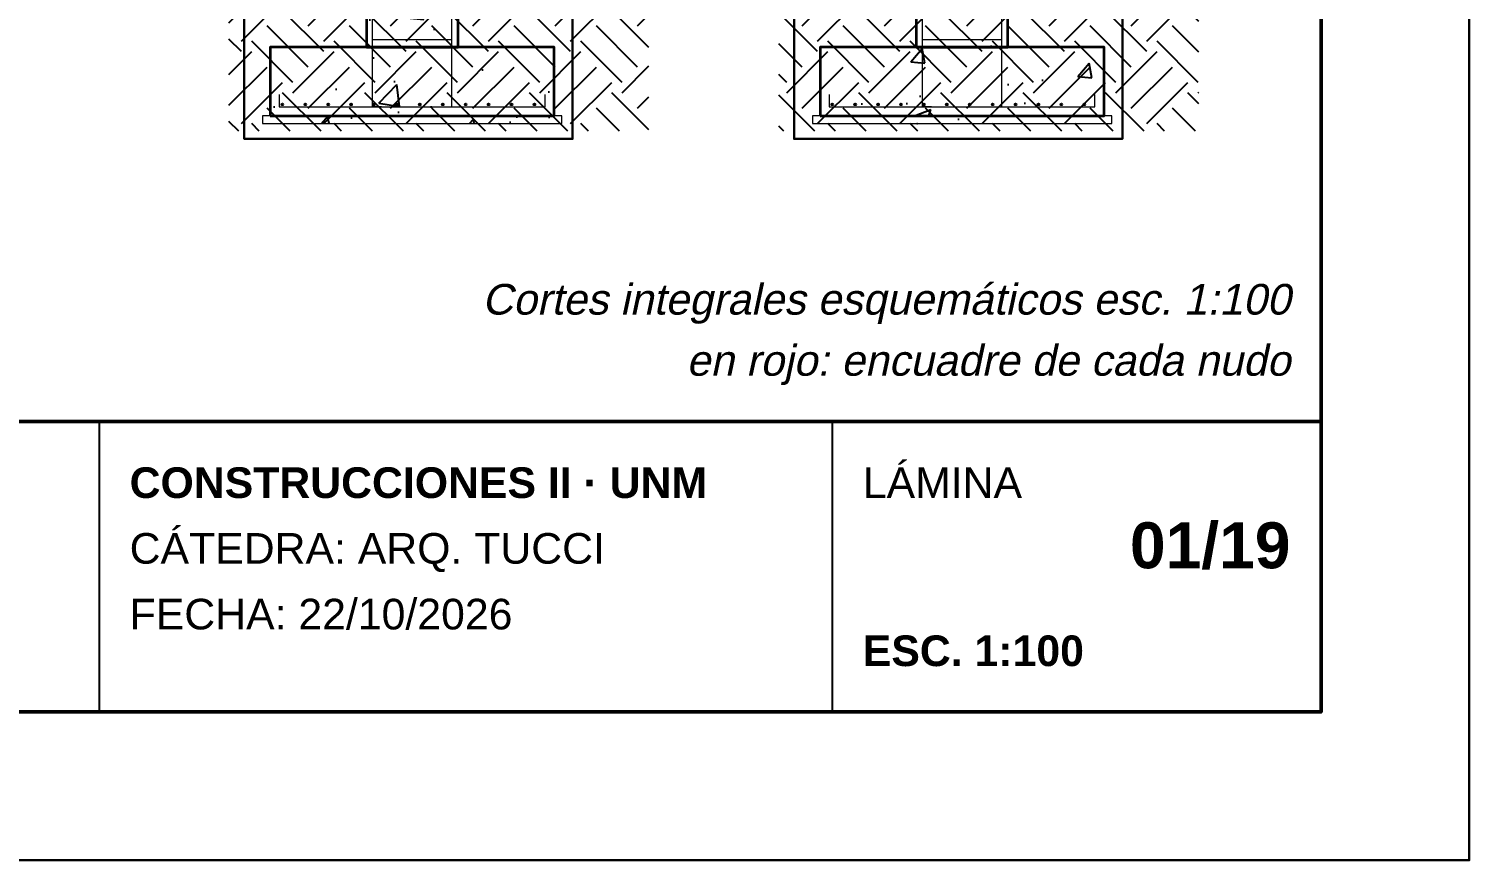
# Model space of a CAD drawing. Header units: millimetres. Extents: x 6 to 4194, y 6 to 5934.
# Drawn here: x 2308 to 4194, y 6 to 1094 of the extents above; entities that cross this region are included whole.
import ezdxf
from ezdxf.enums import TextEntityAlignment as Align

# ---------------------------------------------------------------- set-up
doc = ezdxf.new("R2010")
doc.units = ezdxf.units.MM
doc.header["$LTSCALE"] = 20
for name, color, linetype in [('A-ARMADURAS', 14, 'Continuous'), ('A-CONTORNOS', 7, 'Continuous'), ('A-HORMIGON-INSITU', 33, 'Continuous'), ('A-HORMIGON-SIMPLE', 9, 'Continuous'), ('A-TERRENO', 32, 'Continuous'), ('X-MARCO', 7, 'Continuous'), ('X-REFERENCIAS', 1, 'Continuous'), ('X-ROTULO', 7, 'Continuous'), ('X-TEXTOS', 7, 'Continuous')]:
    doc.layers.add(name, color=color, linetype=linetype)
doc.styles.add('ARIAL', font='arial.ttf')
doc.styles.add('ARIAL-B', font='arialbd.ttf')

msp = doc.modelspace()

# ---------------------------------------------------------------- hatches: boundary and pattern name
at = {"layer": 'A-ARMADURAS'}
h = msp.add_hatch(color=256, dxfattribs=at)
h.dxf.hatch_style = 1
h.paths.add_polyline_path([(2641.1, 995), (2641.1, 995.3), (2640.9, 995.7), (2640.7, 995.9), (2640.3, 996.1), (2640, 996.1), (2639.7, 996.1), (2639.3, 995.9), (2639.1, 995.7), (2638.9, 995.3), (2638.9, 995), (2638.9, 994.7), (2639.1, 994.3), (2639.3, 994.1), (2639.7, 993.9), (2640, 993.9), (2640.3, 993.9), (2640.7, 994.1), (2640.9, 994.3), (2641.1, 994.7)])
h = msp.add_hatch(color=256, dxfattribs=at)
h.dxf.hatch_style = 1
h.paths.add_polyline_path([(2671.1, 995), (2671.1, 995.3), (2670.9, 995.7), (2670.7, 995.9), (2670.3, 996.1), (2670, 996.1), (2669.7, 996.1), (2669.3, 995.9), (2669.1, 995.7), (2668.9, 995.3), (2668.9, 995), (2668.9, 994.7), (2669.1, 994.3), (2669.3, 994.1), (2669.7, 993.9), (2670, 993.9), (2670.3, 993.9), (2670.7, 994.1), (2670.9, 994.3), (2671.1, 994.7)])
h = msp.add_hatch(color=256, dxfattribs=at)
h.dxf.hatch_style = 1
h.paths.add_polyline_path([(2701.1, 995), (2701.1, 995.3), (2700.9, 995.7), (2700.7, 995.9), (2700.3, 996.1), (2700, 996.1), (2699.7, 996.1), (2699.3, 995.9), (2699.1, 995.7), (2698.9, 995.3), (2698.9, 995), (2698.9, 994.7), (2699.1, 994.3), (2699.3, 994.1), (2699.7, 993.9), (2700, 993.9), (2700.3, 993.9), (2700.7, 994.1), (2700.9, 994.3), (2701.1, 994.7)])
h = msp.add_hatch(color=256, dxfattribs=at)
h.dxf.hatch_style = 1
h.paths.add_polyline_path([(2731.1, 995), (2731.1, 995.3), (2730.9, 995.7), (2730.7, 995.9), (2730.3, 996.1), (2730, 996.1), (2729.7, 996.1), (2729.3, 995.9), (2729.1, 995.7), (2728.9, 995.3), (2728.9, 995), (2728.9, 994.7), (2729.1, 994.3), (2729.3, 994.1), (2729.7, 993.9), (2730, 993.9), (2730.3, 993.9), (2730.7, 994.1), (2730.9, 994.3), (2731.1, 994.7)])
h = msp.add_hatch(color=256, dxfattribs=at)
h.dxf.hatch_style = 1
h.paths.add_polyline_path([(2761.1, 995), (2761.1, 995.3), (2760.9, 995.7), (2760.7, 995.9), (2760.3, 996.1), (2760, 996.1), (2759.7, 996.1), (2759.3, 995.9), (2759.1, 995.7), (2758.9, 995.3), (2758.9, 995), (2758.9, 994.7), (2759.1, 994.3), (2759.3, 994.1), (2759.7, 993.9), (2760, 993.9), (2760.3, 993.9), (2760.7, 994.1), (2760.9, 994.3), (2761.1, 994.7)])
h = msp.add_hatch(color=256, dxfattribs=at)
h.dxf.hatch_style = 1
h.paths.add_polyline_path([(2791.1, 995), (2791.1, 995.3), (2790.9, 995.7), (2790.7, 995.9), (2790.3, 996.1), (2790, 996.1), (2789.7, 996.1), (2789.3, 995.9), (2789.1, 995.7), (2788.9, 995.3), (2788.9, 995), (2788.9, 994.7), (2789.1, 994.3), (2789.3, 994.1), (2789.7, 993.9), (2790, 993.9), (2790.3, 993.9), (2790.7, 994.1), (2790.9, 994.3), (2791.1, 994.7)])
h = msp.add_hatch(color=256, dxfattribs=at)
h.dxf.hatch_style = 1
h.paths.add_polyline_path([(2821.1, 995), (2821.1, 995.3), (2820.9, 995.7), (2820.7, 995.9), (2820.3, 996.1), (2820, 996.1), (2819.7, 996.1), (2819.3, 995.9), (2819.1, 995.7), (2818.9, 995.3), (2818.9, 995), (2818.9, 994.7), (2819.1, 994.3), (2819.3, 994.1), (2819.7, 993.9), (2820, 993.9), (2820.3, 993.9), (2820.7, 994.1), (2820.9, 994.3), (2821.1, 994.7)])
h = msp.add_hatch(color=256, dxfattribs=at)
h.dxf.hatch_style = 1
h.paths.add_polyline_path([(2851.1, 995), (2851.1, 995.3), (2850.9, 995.7), (2850.7, 995.9), (2850.3, 996.1), (2850, 996.1), (2849.7, 996.1), (2849.3, 995.9), (2849.1, 995.7), (2848.9, 995.3), (2848.9, 995), (2848.9, 994.7), (2849.1, 994.3), (2849.3, 994.1), (2849.7, 993.9), (2850, 993.9), (2850.3, 993.9), (2850.7, 994.1), (2850.9, 994.3), (2851.1, 994.7)])
h = msp.add_hatch(color=256, dxfattribs=at)
h.dxf.hatch_style = 1
h.paths.add_polyline_path([(2881.1, 995), (2881.1, 995.3), (2880.9, 995.7), (2880.7, 995.9), (2880.3, 996.1), (2880, 996.1), (2879.7, 996.1), (2879.3, 995.9), (2879.1, 995.7), (2878.9, 995.3), (2878.9, 995), (2878.9, 994.7), (2879.1, 994.3), (2879.3, 994.1), (2879.7, 993.9), (2880, 993.9), (2880.3, 993.9), (2880.7, 994.1), (2880.9, 994.3), (2881.1, 994.7)])
h = msp.add_hatch(color=256, dxfattribs=at)
h.dxf.hatch_style = 1
h.paths.add_polyline_path([(2911.1, 995), (2911.1, 995.3), (2910.9, 995.7), (2910.7, 995.9), (2910.3, 996.1), (2910, 996.1), (2909.7, 996.1), (2909.3, 995.9), (2909.1, 995.7), (2908.9, 995.3), (2908.9, 995), (2908.9, 994.7), (2909.1, 994.3), (2909.3, 994.1), (2909.7, 993.9), (2910, 993.9), (2910.3, 993.9), (2910.7, 994.1), (2910.9, 994.3), (2911.1, 994.7)])
h = msp.add_hatch(color=256, dxfattribs=at)
h.dxf.hatch_style = 1
h.paths.add_polyline_path([(2941.1, 995), (2941.1, 995.3), (2940.9, 995.7), (2940.7, 995.9), (2940.3, 996.1), (2940, 996.1), (2939.7, 996.1), (2939.3, 995.9), (2939.1, 995.7), (2938.9, 995.3), (2938.9, 995), (2938.9, 994.7), (2939.1, 994.3), (2939.3, 994.1), (2939.7, 993.9), (2940, 993.9), (2940.3, 993.9), (2940.7, 994.1), (2940.9, 994.3), (2941.1, 994.7)])
h = msp.add_hatch(color=256, dxfattribs=at)
h.dxf.hatch_style = 1
h.paths.add_polyline_path([(2971.1, 995), (2971.1, 995.3), (2970.9, 995.7), (2970.7, 995.9), (2970.3, 996.1), (2970, 996.1), (2969.7, 996.1), (2969.3, 995.9), (2969.1, 995.7), (2968.9, 995.3), (2968.9, 995), (2968.9, 994.7), (2969.1, 994.3), (2969.3, 994.1), (2969.7, 993.9), (2970, 993.9), (2970.3, 993.9), (2970.7, 994.1), (2970.9, 994.3), (2971.1, 994.7)])
h = msp.add_hatch(color=256, dxfattribs=at)
h.dxf.hatch_style = 1
h.paths.add_polyline_path([(3361.1, 995), (3361.1, 995.3), (3360.9, 995.7), (3360.7, 995.9), (3360.3, 996.1), (3360, 996.1), (3359.7, 996.1), (3359.3, 995.9), (3359.1, 995.7), (3358.9, 995.3), (3358.9, 995), (3358.9, 994.7), (3359.1, 994.3), (3359.3, 994.1), (3359.7, 993.9), (3360, 993.9), (3360.3, 993.9), (3360.7, 994.1), (3360.9, 994.3), (3361.1, 994.7)])
h = msp.add_hatch(color=256, dxfattribs=at)
h.dxf.hatch_style = 1
h.paths.add_polyline_path([(3391.1, 995), (3391.1, 995.3), (3390.9, 995.7), (3390.7, 995.9), (3390.3, 996.1), (3390, 996.1), (3389.7, 996.1), (3389.3, 995.9), (3389.1, 995.7), (3388.9, 995.3), (3388.9, 995), (3388.9, 994.7), (3389.1, 994.3), (3389.3, 994.1), (3389.7, 993.9), (3390, 993.9), (3390.3, 993.9), (3390.7, 994.1), (3390.9, 994.3), (3391.1, 994.7)])
h = msp.add_hatch(color=256, dxfattribs=at)
h.dxf.hatch_style = 1
h.paths.add_polyline_path([(3421.1, 995), (3421.1, 995.3), (3420.9, 995.7), (3420.7, 995.9), (3420.3, 996.1), (3420, 996.1), (3419.7, 996.1), (3419.3, 995.9), (3419.1, 995.7), (3418.9, 995.3), (3418.9, 995), (3418.9, 994.7), (3419.1, 994.3), (3419.3, 994.1), (3419.7, 993.9), (3420, 993.9), (3420.3, 993.9), (3420.7, 994.1), (3420.9, 994.3), (3421.1, 994.7)])
h = msp.add_hatch(color=256, dxfattribs=at)
h.dxf.hatch_style = 1
h.paths.add_polyline_path([(3451.1, 995), (3451.1, 995.3), (3450.9, 995.7), (3450.7, 995.9), (3450.3, 996.1), (3450, 996.1), (3449.7, 996.1), (3449.3, 995.9), (3449.1, 995.7), (3448.9, 995.3), (3448.9, 995), (3448.9, 994.7), (3449.1, 994.3), (3449.3, 994.1), (3449.7, 993.9), (3450, 993.9), (3450.3, 993.9), (3450.7, 994.1), (3450.9, 994.3), (3451.1, 994.7)])
h = msp.add_hatch(color=256, dxfattribs=at)
h.dxf.hatch_style = 1
h.paths.add_polyline_path([(3481.1, 995), (3481.1, 995.3), (3480.9, 995.7), (3480.7, 995.9), (3480.3, 996.1), (3480, 996.1), (3479.7, 996.1), (3479.3, 995.9), (3479.1, 995.7), (3478.9, 995.3), (3478.9, 995), (3478.9, 994.7), (3479.1, 994.3), (3479.3, 994.1), (3479.7, 993.9), (3480, 993.9), (3480.3, 993.9), (3480.7, 994.1), (3480.9, 994.3), (3481.1, 994.7)])
h = msp.add_hatch(color=256, dxfattribs=at)
h.dxf.hatch_style = 1
h.paths.add_polyline_path([(3511.1, 995), (3511.1, 995.3), (3510.9, 995.7), (3510.7, 995.9), (3510.3, 996.1), (3510, 996.1), (3509.7, 996.1), (3509.3, 995.9), (3509.1, 995.7), (3508.9, 995.3), (3508.9, 995), (3508.9, 994.7), (3509.1, 994.3), (3509.3, 994.1), (3509.7, 993.9), (3510, 993.9), (3510.3, 993.9), (3510.7, 994.1), (3510.9, 994.3), (3511.1, 994.7)])
h = msp.add_hatch(color=256, dxfattribs=at)
h.dxf.hatch_style = 1
h.paths.add_polyline_path([(3541.1, 995), (3541.1, 995.3), (3540.9, 995.7), (3540.7, 995.9), (3540.3, 996.1), (3540, 996.1), (3539.7, 996.1), (3539.3, 995.9), (3539.1, 995.7), (3538.9, 995.3), (3538.9, 995), (3538.9, 994.7), (3539.1, 994.3), (3539.3, 994.1), (3539.7, 993.9), (3540, 993.9), (3540.3, 993.9), (3540.7, 994.1), (3540.9, 994.3), (3541.1, 994.7)])
h = msp.add_hatch(color=256, dxfattribs=at)
h.dxf.hatch_style = 1
h.paths.add_polyline_path([(3571.1, 995), (3571.1, 995.3), (3570.9, 995.7), (3570.7, 995.9), (3570.3, 996.1), (3570, 996.1), (3569.7, 996.1), (3569.3, 995.9), (3569.1, 995.7), (3568.9, 995.3), (3568.9, 995), (3568.9, 994.7), (3569.1, 994.3), (3569.3, 994.1), (3569.7, 993.9), (3570, 993.9), (3570.3, 993.9), (3570.7, 994.1), (3570.9, 994.3), (3571.1, 994.7)])
h = msp.add_hatch(color=256, dxfattribs=at)
h.dxf.hatch_style = 1
h.paths.add_polyline_path([(3601.1, 995), (3601.1, 995.3), (3600.9, 995.7), (3600.7, 995.9), (3600.3, 996.1), (3600, 996.1), (3599.7, 996.1), (3599.3, 995.9), (3599.1, 995.7), (3598.9, 995.3), (3598.9, 995), (3598.9, 994.7), (3599.1, 994.3), (3599.3, 994.1), (3599.7, 993.9), (3600, 993.9), (3600.3, 993.9), (3600.7, 994.1), (3600.9, 994.3), (3601.1, 994.7)])
h = msp.add_hatch(color=256, dxfattribs=at)
h.dxf.hatch_style = 1
h.paths.add_polyline_path([(3631.1, 995), (3631.1, 995.3), (3630.9, 995.7), (3630.7, 995.9), (3630.3, 996.1), (3630, 996.1), (3629.7, 996.1), (3629.3, 995.9), (3629.1, 995.7), (3628.9, 995.3), (3628.9, 995), (3628.9, 994.7), (3629.1, 994.3), (3629.3, 994.1), (3629.7, 993.9), (3630, 993.9), (3630.3, 993.9), (3630.7, 994.1), (3630.9, 994.3), (3631.1, 994.7)])
h = msp.add_hatch(color=256, dxfattribs=at)
h.dxf.hatch_style = 1
h.paths.add_polyline_path([(3661.1, 995), (3661.1, 995.3), (3660.9, 995.7), (3660.7, 995.9), (3660.3, 996.1), (3660, 996.1), (3659.7, 996.1), (3659.3, 995.9), (3659.1, 995.7), (3658.9, 995.3), (3658.9, 995), (3658.9, 994.7), (3659.1, 994.3), (3659.3, 994.1), (3659.7, 993.9), (3660, 993.9), (3660.3, 993.9), (3660.7, 994.1), (3660.9, 994.3), (3661.1, 994.7)])
h = msp.add_hatch(color=256, dxfattribs=at)
h.dxf.hatch_style = 1
h.paths.add_polyline_path([(3691.1, 995), (3691.1, 995.3), (3690.9, 995.7), (3690.7, 995.9), (3690.3, 996.1), (3690, 996.1), (3689.7, 996.1), (3689.3, 995.9), (3689.1, 995.7), (3688.9, 995.3), (3688.9, 995), (3688.9, 994.7), (3689.1, 994.3), (3689.3, 994.1), (3689.7, 993.9), (3690, 993.9), (3690.3, 993.9), (3690.7, 994.1), (3690.9, 994.3), (3691.1, 994.7)])
at = {"layer": 'A-HORMIGON-INSITU'}
h = msp.add_hatch(dxfattribs=at)
h.set_pattern_fill('AR-CONC', color=256, scale=1.2)
h.paths.add_polyline_path([(2750, 1070), (2870, 1070), (2870, 1270), (2765, 1270), (2765, 1334), (2716, 1334), (2716, 1214), (2750, 1214)])
h = msp.add_hatch(dxfattribs=at)
h.set_pattern_fill('AR-CONC', color=256, scale=1.2)
h.paths.add_polyline_path([(3470, 1070), (3590, 1070), (3590, 1270), (3485, 1270), (3485, 1334), (3436, 1334), (3436, 1214), (3470, 1214)])
h = msp.add_hatch(dxfattribs=at)
h.set_pattern_fill('AR-CONC', color=256, scale=1.2)
h.paths.add_polyline_path([(2624, 980), (2996, 980), (2996, 1070), (2624, 1070)])
h = msp.add_hatch(dxfattribs=at)
h.set_pattern_fill('AR-CONC', color=256, scale=1.2)
h.paths.add_polyline_path([(3344, 980), (3716, 980), (3716, 1070), (3344, 1070)])
at = {"layer": 'A-HORMIGON-SIMPLE'}
h = msp.add_hatch(dxfattribs=at)
h.set_pattern_fill('AR-CONC', color=256, scale=0.8)
h.paths.add_polyline_path([(2614, 970), (3006, 970), (3006, 980), (2614, 980)])
h = msp.add_hatch(dxfattribs=at)
h.set_pattern_fill('AR-CONC', color=256, scale=0.8)
h.paths.add_polyline_path([(3334, 970), (3726, 970), (3726, 980), (3334, 980)])
at = {"layer": 'A-TERRENO'}
h = msp.add_hatch(dxfattribs=at)
h.set_pattern_fill('EARTH', color=256, scale=12, angle=45)
h.paths.add_polyline_path([(2570, 960), (3120, 960), (3120, 1274), (2570, 1274)])
h = msp.add_hatch(dxfattribs=at)
h.set_pattern_fill('EARTH', color=256, scale=12, angle=45)
h.paths.add_polyline_path([(3290, 960), (3840, 960), (3840, 1274), (3290, 1274)])

# ---------------------------------------------------------------- linework, layer by layer
at = {"layer": 'A-ARMADURAS', "lineweight": 18}
for points in [[(2770, 992), (2758, 992), (2758, 1262)], [(2850, 992), (2862, 992), (2862, 1262)], [(3490, 992), (3478, 992), (3478, 1262)], [(3570, 992), (3582, 992), (3582, 1262)]]:
    msp.add_lwpolyline(points, dxfattribs=at)
at = {"layer": 'A-ARMADURAS', "lineweight": 13}
for points in [[(2758, 1080), (2862, 1080)], [(3478, 1080), (3582, 1080)]]:
    msp.add_lwpolyline(points, dxfattribs=at)
at = {"layer": 'A-ARMADURAS', "lineweight": 20}
for points in [[(2636, 1008), (2636, 992), (2984, 992), (2984, 1008)], [(3356, 1008), (3356, 992), (3704, 992), (3704, 1008)]]:
    msp.add_lwpolyline(points, dxfattribs=at)
at = {"layer": 'A-ARMADURAS'}
for centre in [(2640, 995), (2670, 995), (2700, 995), (2730, 995), (2760, 995), (2790, 995), (2820, 995), (2850, 995), (2880, 995), (2910, 995), (2940, 995), (2970, 995), (3360, 995), (3390, 995), (3420, 995), (3450, 995), (3480, 995), (3510, 995), (3540, 995), (3570, 995), (3600, 995), (3630, 995), (3660, 995), (3690, 995)]:
    msp.add_circle(centre, 1.12, dxfattribs=at)
at = {"layer": 'A-CONTORNOS', "lineweight": 35}
for points in [[(2750, 1070), (2870, 1070), (2870, 1270), (2765, 1270), (2765, 1334), (2716, 1334), (2716, 1214), (2750, 1214)], [(3470, 1070), (3590, 1070), (3590, 1270), (3485, 1270), (3485, 1334), (3436, 1334), (3436, 1214), (3470, 1214)], [(2624, 980), (2996, 980), (2996, 1070), (2624, 1070)], [(3344, 980), (3716, 980), (3716, 1070), (3344, 1070)]]:
    msp.add_lwpolyline(points, close=True, dxfattribs=at)
at = {"layer": 'A-CONTORNOS', "lineweight": 18}
for points in [[(2614, 970), (3006, 970), (3006, 980), (2614, 980)], [(3334, 970), (3726, 970), (3726, 980), (3334, 980)]]:
    msp.add_lwpolyline(points, close=True, dxfattribs=at)
at = {"layer": 'X-MARCO', "lineweight": 30}
msp.add_lwpolyline([(6, 5934), (4194, 5934), (4194, 6), (6, 6)], close=True, dxfattribs=at)
at = {"layer": 'X-MARCO', "lineweight": 50}
msp.add_lwpolyline([(200, 5740), (4000, 5740), (4000, 200), (200, 200)], close=True, dxfattribs=at)
at = {"layer": 'X-REFERENCIAS', "color": 12, "lineweight": 30, "true_color": 0xcc0000}
for points in [[(2590, 1520), (3020, 1520), (3020, 950), (2590, 950)], [(3310, 1520), (3740, 1520), (3740, 950), (3310, 950)]]:
    msp.add_lwpolyline(points, close=True, dxfattribs=at)
at = {"layer": 'X-ROTULO', "lineweight": 50}
msp.add_lwpolyline([(200, 580), (4000, 580), (4000, 200), (200, 200)], close=True, dxfattribs=at)
at = {"layer": 'X-ROTULO', "lineweight": 25}
for points in [[(2400, 580), (2400, 200)], [(3360, 580), (3360, 200)]]:
    msp.add_lwpolyline(points, dxfattribs=at)

# ---------------------------------------------------------------- texts
at = {"layer": 'X-ROTULO'}
for s, height, style, p in [('LÁMINA', 40.1, 'ARIAL', (3400, 480)), ('CONSTRUCCIONES II · UNM', 40.096, 'ARIAL-B', (2440, 480)), ('CÁTEDRA: ARQ. TUCCI', 40.096, 'ARIAL', (2440, 394)), ('FECHA: 22/10/2026', 40.096, 'ARIAL', (2440, 308)), ('ESC. 1:100', 40.1, 'ARIAL-B', (3400, 260))]:
    msp.add_text(s, height=height, dxfattribs=dict(at, style=style)).set_placement(p)
at = {"layer": 'X-ROTULO', "style": 'ARIAL-B'}
msp.add_text('01/19', height=60.14, dxfattribs=at).set_placement((3960, 388), align=Align.RIGHT)
at = {"layer": 'X-TEXTOS', "style": 'ARIAL', "oblique": 12}
for s, p in [('Cortes integrales esquemáticos esc. 1:100', (3960, 720)), ('en rojo: encuadre de cada nudo', (3960, 640))]:
    msp.add_text(s, height=40.096, dxfattribs=at).set_placement(p, align=Align.RIGHT)

doc.saveas('drawing.dxf')
